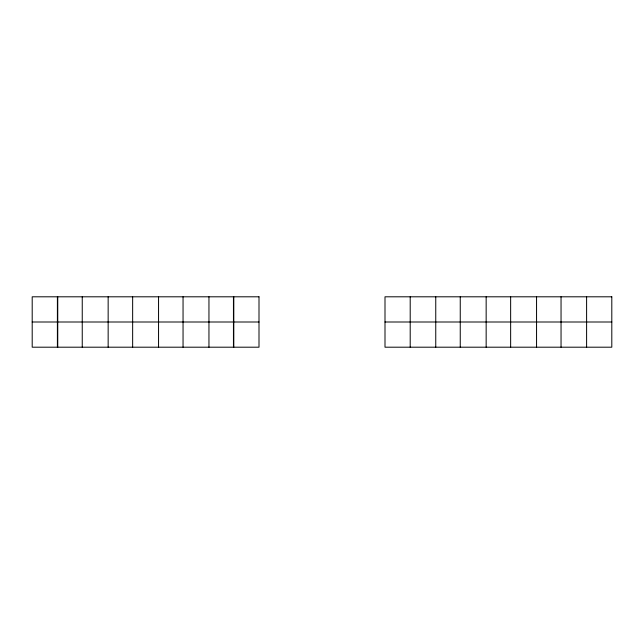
<?xml version="1.0" encoding="UTF-8"?>
<svg xmlns="http://www.w3.org/2000/svg" width="644" height="644" viewBox="0 0 644 644"><rect width="100%" height="100%" fill="white"/><g stroke="black" fill="none" stroke-linecap="round" stroke-linejoin="round"><path stroke-width="0.97" d="M32.2 322L259.001 322M384.999 322L611.8 322M586.604 296.803L586.604 347.197M561.045 296.803L561.045 347.197M536.557 296.803L536.557 347.197M510.644 296.803L510.644 347.197M486.156 296.803L486.156 347.197M460.251 296.803L460.251 347.197M435.755 296.803L435.755 347.197M410.204 296.803L410.204 347.197M233.796 296.803L233.796 347.197M233.45 296.803L233.45 347.197M208.954 296.803L208.954 347.197M183.049 296.803L183.049 347.197M158.553 296.803L158.553 347.197M132.648 296.803L132.648 347.197M108.152 296.803L108.152 347.197M82.247 296.803L82.247 347.197M57.751 296.803L57.751 347.197M57.397 296.803L57.397 347.197M259.001 296.803L32.2 296.803L32.2 347.197L259.001 347.197L259.001 296.803M611.8 296.803L384.999 296.803L384.999 347.197L611.8 347.197L611.8 296.803"/></g></svg>
